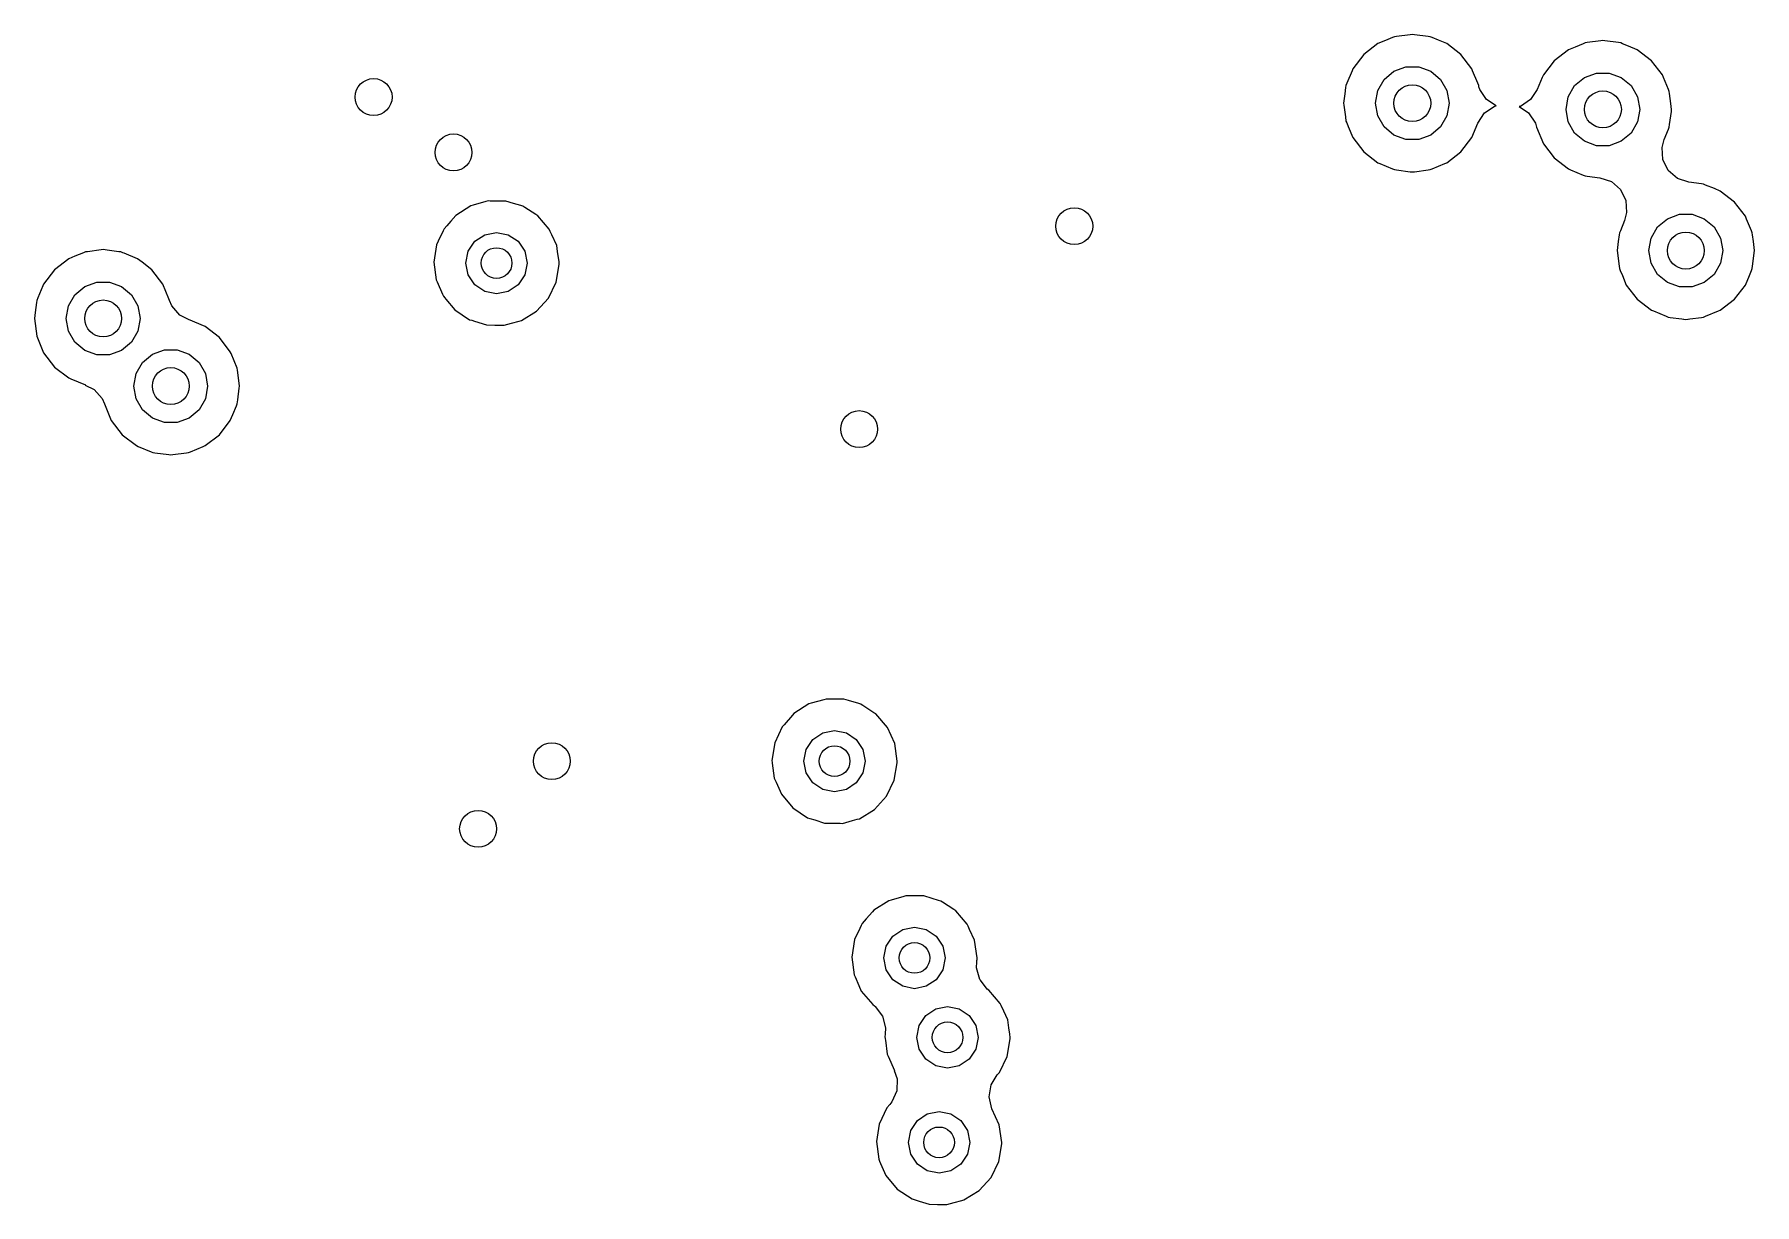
# Model space of a CAD drawing. Extents: x 0.99 to 4.24, y -7.27 to -4.02.
# Drawn here: x 2.474 to 3.025, y -5.295 to -4.921 of the extents above; entities that cross this region are included whole.
import ezdxf

# ---------------------------------------------------------------- set-up
doc = ezdxf.new("R2010")
doc.units = 0
doc.header["$MEASUREMENT"] = 0
doc.layers.add('BLACK', color=7, linetype='CONTINUOUS')

msp = doc.modelspace()

# ---------------------------------------------------------------- linework, layer by layer
at = {"layer": 'BLACK', "linetype": 'CONTINUOUS'}
for p, q in [((2.90434, -4.92384), (2.89978, -4.92734)), ((2.90671, -4.92286), (2.90434, -4.92384)), ((2.90905, -4.92189), (2.90671, -4.92286)), ((2.90966, -4.92164), (2.90905, -4.92189)), ((2.90905, -4.92189), (2.90905, -4.92189)), ((2.9103, -4.92156), (2.90966, -4.92164)), ((2.91471, -4.92098), (2.9103, -4.92156)), ((2.9103, -4.92156), (2.9103, -4.92156)), ((2.91535, -4.92089), (2.91471, -4.92098)), ((2.916, -4.92098), (2.91535, -4.92089)), ((2.92041, -4.92156), (2.916, -4.92098)), ((2.92105, -4.92164), (2.92041, -4.92156)), ((2.92041, -4.92156), (2.92041, -4.92156)), ((2.92166, -4.92189), (2.92105, -4.92164)), ((2.92371, -4.92275), (2.92166, -4.92189)), ((2.92166, -4.92189), (2.92166, -4.92189)), ((2.92636, -4.92384), (2.92371, -4.92275)), ((2.93092, -4.92734), (2.92636, -4.92384)), ((2.96753, -4.92492), (2.96537, -4.92581)), ((2.97008, -4.92386), (2.96753, -4.92492)), ((2.97068, -4.92361), (2.97008, -4.92386)), ((2.97008, -4.92386), (2.97008, -4.92386)), ((2.97133, -4.92353), (2.97068, -4.92361)), ((2.97573, -4.92295), (2.97133, -4.92353)), ((2.97133, -4.92353), (2.97133, -4.92353)), ((2.97638, -4.92286), (2.97573, -4.92295)), ((2.97703, -4.92295), (2.97638, -4.92286)), ((2.98143, -4.92353), (2.97703, -4.92295)), ((2.98208, -4.92361), (2.98143, -4.92353)), ((2.98143, -4.92353), (2.98143, -4.92353)), ((2.98268, -4.92386), (2.98208, -4.92361)), ((2.98454, -4.92463), (2.98268, -4.92386)), ((2.98268, -4.92386), (2.98268, -4.92386)), ((2.98739, -4.92581), (2.98454, -4.92463)), ((2.89978, -4.92734), (2.89629, -4.9319)), ((2.93442, -4.9319), (2.93092, -4.92734)), ((2.96081, -4.92931), (2.95731, -4.93387)), ((2.96537, -4.92581), (2.96081, -4.92931)), ((2.99195, -4.92931), (2.98739, -4.92581)), ((2.99545, -4.93387), (2.99195, -4.92931)), ((2.89604, -4.93251), (2.8944, -4.93645)), ((2.89629, -4.9319), (2.89604, -4.93251)), ((2.90426, -4.93887), (2.90631, -4.93532)), ((2.90631, -4.93532), (2.90945, -4.93268)), ((2.90945, -4.93268), (2.9133, -4.93128)), ((2.9133, -4.93128), (2.91741, -4.93128)), ((2.91741, -4.93128), (2.92126, -4.93268)), ((2.92126, -4.93268), (2.9244, -4.93532)), ((2.9244, -4.93532), (2.92645, -4.93887)), ((2.93467, -4.93251), (2.93442, -4.9319)), ((2.93631, -4.93645), (2.93467, -4.93251)), ((2.95696, -4.9347), (2.95538, -4.93853)), ((2.95731, -4.93387), (2.95696, -4.9347)), ((2.96733, -4.93729), (2.97047, -4.93465)), ((2.97047, -4.93465), (2.97433, -4.93325)), ((2.97433, -4.93325), (2.97843, -4.93325)), ((2.97843, -4.93325), (2.98228, -4.93465)), ((2.98228, -4.93465), (2.98543, -4.93729)), ((2.99579, -4.9347), (2.99545, -4.93387)), ((2.99738, -4.93853), (2.99579, -4.9347)), ((2.89374, -4.93986), (2.89334, -4.94291)), ((2.894, -4.93786), (2.89374, -4.93986)), ((2.89409, -4.93721), (2.894, -4.93786)), ((2.894, -4.93786), (2.894, -4.93786)), ((2.8944, -4.93645), (2.89409, -4.93721)), ((2.90354, -4.94291), (2.90426, -4.93887)), ((2.92645, -4.93887), (2.92717, -4.94291)), ((2.93662, -4.93721), (2.93631, -4.93645)), ((2.93668, -4.93767), (2.93662, -4.93721)), ((2.93698, -4.93853), (2.93668, -4.93767)), ((2.93913, -4.94176), (2.93698, -4.93853)), ((2.94217, -4.94379), (2.93913, -4.94176)), ((2.95322, -4.94176), (2.94999, -4.94392)), ((2.95538, -4.93853), (2.95322, -4.94176)), ((2.96457, -4.94488), (2.96528, -4.94084)), ((2.96528, -4.94084), (2.96733, -4.93729)), ((2.98543, -4.93729), (2.98748, -4.94084)), ((2.98748, -4.94084), (2.98819, -4.94488)), ((2.99765, -4.93918), (2.99738, -4.93853)), ((2.99773, -4.93983), (2.99765, -4.93918)), ((2.99815, -4.94303), (2.99773, -4.93983)), ((2.99773, -4.93983), (2.99773, -4.93983)), ((2.89334, -4.94291), (2.89342, -4.94356)), ((2.89342, -4.94356), (2.8939, -4.94724)), ((2.8939, -4.94724), (2.89409, -4.94861)), ((2.90426, -4.94695), (2.90354, -4.94291)), ((2.90631, -4.95051), (2.90426, -4.94695)), ((2.92645, -4.94695), (2.9244, -4.95051)), ((2.92717, -4.94291), (2.92645, -4.94695)), ((2.93635, -4.94927), (2.93851, -4.94604)), ((2.93851, -4.94604), (2.94155, -4.944)), ((2.94155, -4.944), (2.94174, -4.94388)), ((2.94174, -4.94388), (2.94217, -4.94379)), ((2.94999, -4.94392), (2.94956, -4.944)), ((2.94956, -4.944), (2.9526, -4.94604)), ((2.9526, -4.94604), (2.95476, -4.94927)), ((2.96528, -4.94892), (2.96457, -4.94488)), ((2.98819, -4.94488), (2.98748, -4.94892)), ((2.99775, -4.94978), (2.99831, -4.94553)), ((2.9984, -4.94488), (2.99815, -4.94303)), ((2.99831, -4.94553), (2.9984, -4.94488)), ((2.89409, -4.94861), (2.89434, -4.94922)), ((2.89434, -4.94922), (2.89434, -4.94922)), ((2.89434, -4.94922), (2.89482, -4.95039)), ((2.89482, -4.95039), (2.89629, -4.95392)), ((2.90945, -4.95314), (2.90631, -4.95051)), ((2.9244, -4.95051), (2.92126, -4.95314)), ((2.93442, -4.95392), (2.93635, -4.94927)), ((2.95476, -4.94927), (2.95505, -4.95013)), ((2.95505, -4.95013), (2.95511, -4.95058)), ((2.95511, -4.95058), (2.95731, -4.95589)), ((2.96733, -4.95247), (2.96528, -4.94892)), ((2.97047, -4.95511), (2.96733, -4.95247)), ((2.98543, -4.95247), (2.98228, -4.95511)), ((2.98748, -4.94892), (2.98543, -4.95247)), ((2.99601, -4.95453), (2.9974, -4.95118)), ((2.9974, -4.95118), (2.99765, -4.95058)), ((2.9974, -4.95118), (2.9974, -4.95118)), ((2.99765, -4.95058), (2.99775, -4.94978)), ((2.89629, -4.95392), (2.89978, -4.95848)), ((2.9133, -4.95454), (2.90945, -4.95314)), ((2.91741, -4.95454), (2.9133, -4.95454)), ((2.92126, -4.95314), (2.91741, -4.95454)), ((2.93092, -4.95848), (2.93442, -4.95392)), ((2.95731, -4.95589), (2.96081, -4.96045)), ((2.97433, -4.95651), (2.97047, -4.95511)), ((2.97843, -4.95651), (2.97433, -4.95651)), ((2.98228, -4.95511), (2.97843, -4.95651)), ((2.99534, -4.95705), (2.99601, -4.95453)), ((2.99559, -4.96092), (2.99534, -4.95705)), ((2.89978, -4.95848), (2.90434, -4.96198)), ((2.90434, -4.96198), (2.90495, -4.96223)), ((2.90495, -4.96223), (2.90905, -4.96393)), ((2.92166, -4.96393), (2.92576, -4.96223)), ((2.92576, -4.96223), (2.92636, -4.96198)), ((2.92636, -4.96198), (2.93092, -4.95848)), ((2.96081, -4.96045), (2.96537, -4.96395)), ((2.99731, -4.96441), (2.99559, -4.96092)), ((2.90905, -4.96393), (2.90905, -4.96393)), ((2.90905, -4.96393), (2.90966, -4.96418)), ((2.90966, -4.96418), (2.9103, -4.96427)), ((2.9103, -4.96427), (2.9103, -4.96427)), ((2.9103, -4.96427), (2.91471, -4.96485)), ((2.91471, -4.96485), (2.91535, -4.96493)), ((2.91535, -4.96493), (2.916, -4.96485)), ((2.916, -4.96485), (2.92041, -4.96427)), ((2.92041, -4.96427), (2.92105, -4.96418)), ((2.92041, -4.96427), (2.92041, -4.96427)), ((2.92105, -4.96418), (2.92166, -4.96393)), ((2.92166, -4.96393), (2.92166, -4.96393)), ((2.96537, -4.96395), (2.96597, -4.9642)), ((2.96597, -4.9642), (2.97008, -4.9659)), ((2.97008, -4.9659), (2.97008, -4.9659)), ((2.97008, -4.9659), (2.97068, -4.96615)), ((2.97068, -4.96615), (2.97133, -4.96624)), ((2.97133, -4.96624), (2.97133, -4.96624)), ((2.97133, -4.96624), (2.97542, -4.96677)), ((2.97542, -4.96677), (2.9791, -4.96802)), ((2.9791, -4.96802), (2.98202, -4.97059)), ((3.00023, -4.96697), (2.99731, -4.96441)), ((3.00391, -4.96822), (3.00023, -4.96697)), ((3.008, -4.96876), (3.00391, -4.96822)), ((3.00865, -4.96885), (3.008, -4.96876)), ((3.008, -4.96876), (3.008, -4.96876)), ((3.00925, -4.9691), (3.00865, -4.96885)), ((3.0121, -4.97027), (3.00925, -4.9691)), ((3.00925, -4.9691), (3.00925, -4.9691)), ((2.61864, -4.97441), (2.61454, -4.97558)), ((2.61932, -4.97421), (2.61864, -4.97441)), ((2.61864, -4.97441), (2.61864, -4.97441)), ((2.62003, -4.97422), (2.61932, -4.97421)), ((2.62154, -4.97423), (2.62003, -4.97422)), ((2.62501, -4.97425), (2.62154, -4.97423)), ((2.62744, -4.97497), (2.62501, -4.97425)), ((2.98202, -4.97059), (2.98374, -4.97407)), ((2.98374, -4.97407), (2.98399, -4.97795)), ((3.01396, -4.97105), (3.0121, -4.97027)), ((3.01852, -4.97454), (3.01396, -4.97105)), ((3.02202, -4.9791), (3.01852, -4.97454)), ((2.60904, -4.97881), (2.60736, -4.98072)), ((2.61385, -4.97578), (2.60904, -4.97881)), ((2.61454, -4.97558), (2.61385, -4.97578)), ((2.61454, -4.97558), (2.61454, -4.97558)), ((2.62978, -4.97568), (2.62744, -4.97497)), ((2.63046, -4.97588), (2.62978, -4.97568)), ((2.62978, -4.97568), (2.62978, -4.97568)), ((2.63106, -4.97626), (2.63046, -4.97588)), ((2.63464, -4.97859), (2.63106, -4.97626)), ((2.63524, -4.97897), (2.63464, -4.97859)), ((2.63464, -4.97859), (2.63464, -4.97859)), ((2.63895, -4.98328), (2.63524, -4.97897)), ((2.98399, -4.97795), (2.98332, -4.98046)), ((2.9939, -4.98252), (2.99705, -4.97989)), ((2.99705, -4.97989), (3.0009, -4.97848)), ((3.0009, -4.97848), (3.005, -4.97848)), ((3.005, -4.97848), (3.00886, -4.97989)), ((3.00886, -4.97989), (3.012, -4.98252)), ((3.0224, -4.98002), (3.02202, -4.9791)), ((3.02393, -4.98372), (3.0224, -4.98002)), ((2.60497, -4.98372), (2.60338, -4.98711)), ((2.60528, -4.98308), (2.60497, -4.98372)), ((2.60497, -4.98372), (2.60497, -4.98372)), ((2.6061, -4.98215), (2.60528, -4.98308)), ((2.60736, -4.98072), (2.6061, -4.98215)), ((2.61509, -4.98713), (2.61828, -4.985)), ((2.61828, -4.985), (2.62205, -4.98425)), ((2.62205, -4.98425), (2.62581, -4.985)), ((2.62581, -4.985), (2.62901, -4.98713)), ((2.63925, -4.98393), (2.63895, -4.98328)), ((2.63976, -4.98505), (2.63925, -4.98393)), ((2.63925, -4.98393), (2.63925, -4.98393)), ((2.64131, -4.98846), (2.63976, -4.98505)), ((2.9816, -4.98506), (2.98131, -4.98723)), ((2.98168, -4.98442), (2.9816, -4.98506)), ((2.9816, -4.98506), (2.9816, -4.98506)), ((2.98197, -4.98372), (2.98168, -4.98442)), ((2.98332, -4.98046), (2.98197, -4.98372)), ((2.99185, -4.98607), (2.9939, -4.98252)), ((3.012, -4.98252), (3.01405, -4.98607)), ((3.02422, -4.98442), (3.02393, -4.98372)), ((3.02431, -4.98506), (3.02422, -4.98442)), ((3.02459, -4.98723), (3.02431, -4.98506)), ((3.02431, -4.98506), (3.02431, -4.98506)), ((2.48976, -4.99079), (2.48704, -4.99192)), ((2.49036, -4.99054), (2.48976, -4.99079)), ((2.48976, -4.99079), (2.48976, -4.99079)), ((2.49101, -4.99046), (2.49036, -4.99054)), ((2.49542, -4.98988), (2.49101, -4.99046)), ((2.49101, -4.99046), (2.49101, -4.99046)), ((2.49606, -4.98979), (2.49542, -4.98988)), ((2.49735, -4.98996), (2.49606, -4.98979)), ((2.50111, -4.99046), (2.49735, -4.98996)), ((2.50176, -4.99054), (2.50111, -4.99046)), ((2.50111, -4.99046), (2.50111, -4.99046)), ((2.50236, -4.99079), (2.50176, -4.99054)), ((2.50237, -4.99079), (2.50236, -4.99079)), ((2.50275, -4.99095), (2.50237, -4.99079)), ((2.50707, -4.99274), (2.50275, -4.99095)), ((2.60286, -4.98823), (2.60198, -4.99385)), ((2.60338, -4.98711), (2.60286, -4.98823)), ((2.6122, -4.99409), (2.61295, -4.99033)), ((2.61295, -4.99033), (2.61509, -4.98713)), ((2.62901, -4.98713), (2.63114, -4.99033)), ((2.63114, -4.99033), (2.63189, -4.99409)), ((2.64158, -4.99036), (2.64131, -4.98846)), ((2.64206, -4.9937), (2.64158, -4.99036)), ((2.98131, -4.98723), (2.98093, -4.99011)), ((2.98093, -4.99011), (2.98102, -4.99079)), ((2.98102, -4.99079), (2.98149, -4.99433)), ((2.99114, -4.99011), (2.99185, -4.98607)), ((2.99185, -4.99415), (2.99114, -4.99011)), ((3.01405, -4.98607), (3.01476, -4.99011)), ((3.01476, -4.99011), (3.01405, -4.99415)), ((3.02442, -4.99433), (3.02488, -4.99079)), ((3.02497, -4.99011), (3.02459, -4.98723)), ((3.02488, -4.99079), (3.02497, -4.99011)), ((2.48049, -4.99624), (2.47699, -5.0008)), ((2.48505, -4.99274), (2.48049, -4.99624)), ((2.48704, -4.99192), (2.48505, -4.99274)), ((2.50852, -4.99385), (2.50707, -4.99274)), ((2.51163, -4.99624), (2.50852, -4.99385)), ((2.51513, -5.0008), (2.51163, -4.99624)), ((2.60198, -4.99385), (2.60272, -4.99949)), ((2.61295, -4.99786), (2.6122, -4.99409)), ((2.63189, -4.99409), (2.63114, -4.99786)), ((2.64116, -5.0002), (2.64211, -4.99458)), ((2.64211, -4.99409), (2.64206, -4.9937)), ((2.64211, -4.99458), (2.64211, -4.99409)), ((2.98149, -4.99433), (2.98168, -4.99581)), ((2.98168, -4.99581), (2.98193, -4.99642)), ((2.98193, -4.99642), (2.98193, -4.99642)), ((2.98193, -4.99642), (2.98261, -4.99804)), ((2.9939, -4.99771), (2.99185, -4.99415)), ((3.01405, -4.99415), (3.012, -4.99771)), ((3.0233, -4.99804), (3.02397, -4.99642)), ((3.02397, -4.99642), (3.02422, -4.99581)), ((3.02397, -4.99642), (3.02397, -4.99642)), ((3.02422, -4.99581), (3.02442, -4.99433)), ((2.47674, -5.0014), (2.47519, -5.00517)), ((2.47699, -5.0008), (2.47674, -5.0014)), ((2.48702, -5.00422), (2.49016, -5.00158)), ((2.49016, -5.00158), (2.49401, -5.00018)), ((2.49401, -5.00018), (2.49811, -5.00018)), ((2.49811, -5.00018), (2.50197, -5.00158)), ((2.50197, -5.00158), (2.50511, -5.00422)), ((2.51709, -5.00554), (2.51513, -5.0008)), ((2.60272, -4.99949), (2.60301, -5.00014)), ((2.60301, -5.00014), (2.60301, -5.00014)), ((2.60301, -5.00014), (2.60473, -5.00405)), ((2.61509, -5.00105), (2.61295, -4.99786)), ((2.61828, -5.00319), (2.61509, -5.00105)), ((2.62901, -5.00105), (2.62581, -5.00319)), ((2.63114, -4.99786), (2.62901, -5.00105)), ((2.63868, -5.00532), (2.64116, -5.0002)), ((2.98261, -4.99804), (2.98388, -5.00112)), ((2.98388, -5.00112), (2.98738, -5.00568)), ((2.99705, -5.00034), (2.9939, -4.99771)), ((3.0009, -5.00175), (2.99705, -5.00034)), ((3.005, -5.00175), (3.0009, -5.00175)), ((3.00886, -5.00034), (3.005, -5.00175)), ((3.012, -4.99771), (3.00886, -5.00034)), ((3.01852, -5.00568), (3.02202, -5.00112)), ((3.02202, -5.00112), (3.0233, -4.99804)), ((2.47471, -5.00676), (2.47429, -5.0099)), ((2.47479, -5.00611), (2.47471, -5.00676)), ((2.47471, -5.00676), (2.47471, -5.00676)), ((2.47519, -5.00517), (2.47479, -5.00611)), ((2.48425, -5.01181), (2.48496, -5.00777)), ((2.48496, -5.00777), (2.48702, -5.00422)), ((2.50511, -5.00422), (2.50716, -5.00777)), ((2.50716, -5.00777), (2.50787, -5.01181)), ((2.51733, -5.00611), (2.51709, -5.00554)), ((2.51734, -5.00611), (2.51733, -5.00611)), ((2.51805, -5.00783), (2.51734, -5.00611)), ((2.52062, -5.01075), (2.51805, -5.00783)), ((2.60473, -5.00405), (2.60501, -5.0047)), ((2.60501, -5.0047), (2.60547, -5.00524)), ((2.60547, -5.00524), (2.60547, -5.00524)), ((2.60547, -5.00524), (2.60584, -5.00568)), ((2.60584, -5.00568), (2.60867, -5.00905)), ((2.62205, -5.00394), (2.61828, -5.00319)), ((2.62581, -5.00319), (2.62205, -5.00394)), ((2.63487, -5.00953), (2.63868, -5.00532)), ((2.98738, -5.00568), (2.99194, -5.00918)), ((3.01396, -5.00918), (3.01852, -5.00568)), ((2.47429, -5.0099), (2.47404, -5.01181)), ((2.47404, -5.01181), (2.47479, -5.01751)), ((2.48496, -5.01585), (2.48425, -5.01181)), ((2.50787, -5.01181), (2.50716, -5.01585)), ((2.52344, -5.01214), (2.52062, -5.01075)), ((2.52342, -5.0122), (2.52344, -5.01214)), ((2.52873, -5.0144), (2.52342, -5.0122)), ((2.60867, -5.00905), (2.61341, -5.01221)), ((2.61341, -5.01221), (2.61409, -5.01242)), ((2.61409, -5.01242), (2.61409, -5.01242)), ((2.61409, -5.01242), (2.61498, -5.0127)), ((2.61498, -5.0127), (2.61884, -5.0139)), ((2.62453, -5.01401), (2.62683, -5.01338)), ((2.62683, -5.01338), (2.62933, -5.0127)), ((2.62933, -5.0127), (2.63002, -5.01251)), ((2.62933, -5.0127), (2.62933, -5.0127)), ((2.63002, -5.01251), (2.63487, -5.00953)), ((2.99194, -5.00918), (2.99255, -5.00943)), ((2.99255, -5.00943), (2.99665, -5.01113)), ((2.99665, -5.01113), (2.99665, -5.01113)), ((2.99665, -5.01113), (2.99725, -5.01138)), ((2.99725, -5.01138), (2.9979, -5.01147)), ((2.9979, -5.01147), (2.9979, -5.01147)), ((2.9979, -5.01147), (3.00167, -5.01196)), ((3.00167, -5.01196), (3.00217, -5.01203)), ((3.00217, -5.01203), (3.00231, -5.01205)), ((3.00231, -5.01205), (3.00295, -5.01213)), ((3.00295, -5.01213), (3.0036, -5.01205)), ((3.0036, -5.01205), (3.00374, -5.01203)), ((3.00374, -5.01203), (3.00424, -5.01196)), ((3.00424, -5.01196), (3.008, -5.01147)), ((3.008, -5.01147), (3.00865, -5.01138)), ((3.008, -5.01147), (3.008, -5.01147)), ((3.00865, -5.01138), (3.00925, -5.01113)), ((3.00925, -5.01113), (3.01336, -5.00943)), ((3.00925, -5.01113), (3.00925, -5.01113)), ((3.01336, -5.00943), (3.01396, -5.00918)), ((2.47479, -5.01751), (2.47699, -5.02282)), ((2.48702, -5.0194), (2.48496, -5.01585)), ((2.50716, -5.01585), (2.50511, -5.0194)), ((2.53329, -5.01789), (2.52873, -5.0144)), ((2.53679, -5.02246), (2.53329, -5.01789)), ((2.61884, -5.0139), (2.62154, -5.01395)), ((2.62154, -5.01395), (2.62382, -5.01399)), ((2.62382, -5.01399), (2.62382, -5.01399)), ((2.62382, -5.01399), (2.62453, -5.01401)), ((2.47699, -5.02282), (2.48049, -5.02738)), ((2.49016, -5.02204), (2.48702, -5.0194)), ((2.49401, -5.02344), (2.49016, -5.02204)), ((2.49811, -5.02344), (2.49401, -5.02344)), ((2.50197, -5.02204), (2.49811, -5.02344)), ((2.50511, -5.0194), (2.50197, -5.02204)), ((2.50867, -5.02587), (2.51181, -5.02324)), ((2.51181, -5.02324), (2.51567, -5.02183)), ((2.51567, -5.02183), (2.51977, -5.02183)), ((2.51977, -5.02183), (2.52362, -5.02324)), ((2.52362, -5.02324), (2.52676, -5.02587)), ((2.53704, -5.02306), (2.53679, -5.02246)), ((2.53801, -5.02541), (2.53704, -5.02306)), ((2.48049, -5.02738), (2.48505, -5.03088)), ((2.50591, -5.03346), (2.50662, -5.02942)), ((2.50662, -5.02942), (2.50867, -5.02587)), ((2.52676, -5.02587), (2.52882, -5.02942)), ((2.52882, -5.02942), (2.52953, -5.03346)), ((2.53899, -5.02777), (2.53801, -5.02541)), ((2.53907, -5.02841), (2.53899, -5.02777)), ((2.53917, -5.02916), (2.53907, -5.02841)), ((2.53907, -5.02841), (2.53907, -5.02841)), ((2.53974, -5.03346), (2.53917, -5.02916)), ((2.48505, -5.03088), (2.48566, -5.03113)), ((2.48566, -5.03113), (2.49036, -5.03308)), ((2.49036, -5.03308), (2.49034, -5.03314)), ((2.49034, -5.03314), (2.49316, -5.03453)), ((2.49316, -5.03453), (2.49572, -5.03745)), ((2.50662, -5.0375), (2.50591, -5.03346)), ((2.52953, -5.03346), (2.52882, -5.0375)), ((2.53915, -5.0379), (2.53965, -5.03411)), ((2.53965, -5.03411), (2.53974, -5.03346)), ((2.49572, -5.03745), (2.49644, -5.03917)), ((2.49644, -5.03917), (2.49645, -5.03916)), ((2.49645, -5.03916), (2.49865, -5.04447)), ((2.50867, -5.04106), (2.50662, -5.0375)), ((2.52882, -5.0375), (2.52676, -5.04106)), ((2.53759, -5.04253), (2.53874, -5.03977)), ((2.53874, -5.03977), (2.53899, -5.03916)), ((2.53874, -5.03977), (2.53874, -5.03977)), ((2.53899, -5.03916), (2.53915, -5.0379)), ((2.49865, -5.04447), (2.50215, -5.04903)), ((2.51181, -5.04369), (2.50867, -5.04106)), ((2.51567, -5.0451), (2.51181, -5.04369)), ((2.51977, -5.0451), (2.51567, -5.0451)), ((2.52362, -5.04369), (2.51977, -5.0451)), ((2.52676, -5.04106), (2.52362, -5.04369)), ((2.53329, -5.04903), (2.53679, -5.04447)), ((2.53679, -5.04447), (2.53759, -5.04253)), ((2.50215, -5.04903), (2.50671, -5.05253)), ((2.52873, -5.05253), (2.53329, -5.04903)), ((2.50671, -5.05253), (2.50731, -5.05278)), ((2.50731, -5.05278), (2.51141, -5.05448)), ((2.51141, -5.05448), (2.51141, -5.05448)), ((2.51141, -5.05448), (2.51202, -5.05473)), ((2.51202, -5.05473), (2.51266, -5.05482)), ((2.51266, -5.05482), (2.51266, -5.05482)), ((2.51266, -5.05482), (2.51707, -5.0554)), ((2.51707, -5.0554), (2.51772, -5.05548)), ((2.51772, -5.05548), (2.51836, -5.0554)), ((2.51836, -5.0554), (2.52277, -5.05482)), ((2.52277, -5.05482), (2.52342, -5.05473)), ((2.52277, -5.05482), (2.52277, -5.05482)), ((2.52342, -5.05473), (2.52402, -5.05448)), ((2.52402, -5.05448), (2.52812, -5.05278)), ((2.52402, -5.05448), (2.52402, -5.05448)), ((2.52812, -5.05278), (2.52873, -5.05253)), ((2.72691, -5.13386), (2.7228, -5.13503)), ((2.72759, -5.13366), (2.72691, -5.13386)), ((2.72691, -5.13386), (2.72691, -5.13386)), ((2.7283, -5.13367), (2.72759, -5.13366)), ((2.72981, -5.13368), (2.7283, -5.13367)), ((2.73328, -5.1337), (2.72981, -5.13368)), ((2.73476, -5.13414), (2.73328, -5.1337)), ((2.73805, -5.13512), (2.73476, -5.13414)), ((2.71684, -5.13879), (2.71412, -5.14187)), ((2.71731, -5.13826), (2.71684, -5.13879)), ((2.72212, -5.13523), (2.71731, -5.13826)), ((2.7228, -5.13503), (2.72212, -5.13523)), ((2.7228, -5.13503), (2.7228, -5.13503)), ((2.73873, -5.13533), (2.73805, -5.13512)), ((2.73805, -5.13512), (2.73805, -5.13512)), ((2.73912, -5.13558), (2.73873, -5.13533)), ((2.73933, -5.13571), (2.73912, -5.13558)), ((2.74291, -5.13804), (2.73933, -5.13571)), ((2.74351, -5.13842), (2.74291, -5.13804)), ((2.74291, -5.13804), (2.74291, -5.13804)), ((2.74722, -5.14273), (2.74351, -5.13842)), ((2.71354, -5.14253), (2.71113, -5.14768)), ((2.71412, -5.14187), (2.71354, -5.14253)), ((2.72336, -5.14658), (2.72655, -5.14445)), ((2.72655, -5.14445), (2.73031, -5.1437)), ((2.73031, -5.1437), (2.73408, -5.14445)), ((2.73408, -5.14445), (2.73727, -5.14658)), ((2.74957, -5.14791), (2.74722, -5.14273)), ((2.71113, -5.14768), (2.71025, -5.1533)), ((2.72047, -5.15354), (2.72122, -5.14978)), ((2.72122, -5.14978), (2.72336, -5.14658)), ((2.73727, -5.14658), (2.73941, -5.14978)), ((2.73941, -5.14978), (2.74016, -5.15354)), ((2.75038, -5.15354), (2.74957, -5.14791)), ((2.71025, -5.1533), (2.71034, -5.154)), ((2.71034, -5.154), (2.71037, -5.15424)), ((2.71034, -5.154), (2.71034, -5.154)), ((2.71037, -5.15424), (2.71099, -5.15894)), ((2.72122, -5.15731), (2.72047, -5.15354)), ((2.74016, -5.15354), (2.73941, -5.15731)), ((2.74943, -5.15964), (2.75038, -5.15403)), ((2.75038, -5.15403), (2.75038, -5.15354)), ((2.71099, -5.15894), (2.71127, -5.15959)), ((2.71127, -5.15959), (2.71127, -5.15959)), ((2.71127, -5.15959), (2.71158, -5.16028)), ((2.71158, -5.16028), (2.71328, -5.16415)), ((2.72336, -5.1605), (2.72122, -5.15731)), ((2.72655, -5.16264), (2.72336, -5.1605)), ((2.73727, -5.1605), (2.73408, -5.16264)), ((2.73941, -5.15731), (2.73727, -5.1605)), ((2.74695, -5.16476), (2.74943, -5.15964)), ((2.71328, -5.16415), (2.71694, -5.1685)), ((2.73031, -5.16339), (2.72655, -5.16264)), ((2.73408, -5.16264), (2.73031, -5.16339)), ((2.74313, -5.16898), (2.74695, -5.16476)), ((2.71694, -5.1685), (2.72168, -5.17165)), ((2.72168, -5.17165), (2.72235, -5.17187)), ((2.72235, -5.17187), (2.72235, -5.17187)), ((2.72235, -5.17187), (2.72398, -5.17237)), ((2.72398, -5.17237), (2.72711, -5.17335)), ((2.7328, -5.17346), (2.73604, -5.17257)), ((2.73604, -5.17257), (2.7376, -5.17215)), ((2.7376, -5.17215), (2.73828, -5.17196)), ((2.7376, -5.17215), (2.7376, -5.17215)), ((2.73828, -5.17196), (2.74313, -5.16898)), ((2.72711, -5.17335), (2.7298, -5.1734)), ((2.7298, -5.1734), (2.73209, -5.17344)), ((2.73209, -5.17344), (2.73209, -5.17344)), ((2.73209, -5.17344), (2.7328, -5.17346)), ((2.74771, -5.19822), (2.7429, -5.20125)), ((2.74839, -5.19802), (2.74771, -5.19822)), ((2.7525, -5.19685), (2.74839, -5.19802)), ((2.74839, -5.19802), (2.74839, -5.19802)), ((2.75318, -5.19665), (2.7525, -5.19685)), ((2.7525, -5.19685), (2.7525, -5.19685)), ((2.75389, -5.19666), (2.75318, -5.19665)), ((2.7554, -5.19667), (2.75389, -5.19666)), ((2.75887, -5.19669), (2.7554, -5.19667)), ((2.7616, -5.1975), (2.75887, -5.19669)), ((2.76364, -5.19812), (2.7616, -5.1975)), ((2.76432, -5.19832), (2.76364, -5.19812)), ((2.76364, -5.19812), (2.76364, -5.19812)), ((2.76492, -5.19871), (2.76432, -5.19832)), ((2.7685, -5.20103), (2.76492, -5.19871)), ((2.73883, -5.20616), (2.73838, -5.20712)), ((2.73913, -5.20552), (2.73883, -5.20616)), ((2.73883, -5.20616), (2.73883, -5.20616)), ((2.74042, -5.20406), (2.73913, -5.20552)), ((2.74243, -5.20179), (2.74042, -5.20406)), ((2.7429, -5.20125), (2.74243, -5.20179)), ((2.7691, -5.20141), (2.7685, -5.20103)), ((2.7685, -5.20103), (2.7685, -5.20103)), ((2.77281, -5.20572), (2.7691, -5.20141)), ((2.7731, -5.20637), (2.77281, -5.20572)), ((2.73672, -5.21067), (2.73584, -5.21629)), ((2.73838, -5.20712), (2.73672, -5.21067)), ((2.74681, -5.21277), (2.74895, -5.20958)), ((2.74895, -5.20958), (2.75214, -5.20744)), ((2.75214, -5.20744), (2.75591, -5.20669)), ((2.75591, -5.20669), (2.75967, -5.20744)), ((2.75967, -5.20744), (2.76287, -5.20958)), ((2.76287, -5.20958), (2.765, -5.21277)), ((2.77357, -5.20739), (2.7731, -5.20637)), ((2.7731, -5.20637), (2.7731, -5.20637)), ((2.77517, -5.2109), (2.77357, -5.20739)), ((2.77597, -5.21654), (2.77517, -5.2109)), ((2.73584, -5.21629), (2.73658, -5.22193)), ((2.74606, -5.21654), (2.74681, -5.21277)), ((2.74681, -5.2203), (2.74606, -5.21654)), ((2.765, -5.21277), (2.76575, -5.21654)), ((2.76575, -5.21654), (2.765, -5.2203)), ((2.7759, -5.21741), (2.77597, -5.21703)), ((2.77597, -5.21703), (2.77597, -5.21654)), ((2.73658, -5.22193), (2.73686, -5.22258)), ((2.73686, -5.22258), (2.73686, -5.22258)), ((2.73686, -5.22258), (2.7381, -5.22539)), ((2.74895, -5.2235), (2.74681, -5.2203)), ((2.765, -5.2203), (2.76287, -5.2235)), ((2.77579, -5.2197), (2.77589, -5.21779)), ((2.77681, -5.22345), (2.77579, -5.2197)), ((2.77587, -5.21779), (2.7759, -5.21741)), ((2.77589, -5.21779), (2.77587, -5.21779)), ((2.7381, -5.22539), (2.73887, -5.22714)), ((2.73887, -5.22714), (2.74253, -5.23149)), ((2.75214, -5.22563), (2.74895, -5.2235)), ((2.75591, -5.22638), (2.75214, -5.22563)), ((2.75967, -5.22563), (2.75591, -5.22638)), ((2.76287, -5.2235), (2.75967, -5.22563)), ((2.777, -5.2237), (2.77681, -5.22345)), ((2.77915, -5.22649), (2.777, -5.2237)), ((2.77969, -5.22684), (2.77915, -5.22649)), ((2.7834, -5.23115), (2.77969, -5.22684)), ((2.74253, -5.23149), (2.74312, -5.23189)), ((2.74312, -5.23189), (2.74333, -5.23208)), ((2.74333, -5.23208), (2.74567, -5.23518)), ((2.75954, -5.235), (2.76273, -5.23286)), ((2.76273, -5.23286), (2.7665, -5.23211)), ((2.7665, -5.23211), (2.77026, -5.23286)), ((2.77026, -5.23286), (2.77346, -5.235)), ((2.7837, -5.23179), (2.7834, -5.23115)), ((2.78452, -5.2336), (2.7837, -5.23179)), ((2.7837, -5.23179), (2.7837, -5.23179)), ((2.78576, -5.23632), (2.78452, -5.2336)), ((2.74567, -5.23518), (2.74664, -5.23895)), ((2.74664, -5.23895), (2.74654, -5.24094)), ((2.75666, -5.24196), (2.7574, -5.23819)), ((2.7574, -5.23819), (2.75954, -5.235)), ((2.77346, -5.235), (2.77559, -5.23819)), ((2.77559, -5.23819), (2.77634, -5.24196)), ((2.78613, -5.2389), (2.78576, -5.23632)), ((2.78642, -5.24094), (2.78613, -5.2389)), ((2.74654, -5.24101), (2.74643, -5.24171)), ((2.74643, -5.24171), (2.74652, -5.24241)), ((2.74652, -5.24241), (2.74652, -5.24241)), ((2.74652, -5.24241), (2.74658, -5.24283)), ((2.74654, -5.24094), (2.74654, -5.24101)), ((2.74658, -5.24283), (2.74717, -5.24735)), ((2.7574, -5.24572), (2.75666, -5.24196)), ((2.77634, -5.24196), (2.77559, -5.24572)), ((2.78561, -5.24806), (2.78656, -5.24245)), ((2.78656, -5.24196), (2.78642, -5.24094)), ((2.78656, -5.24245), (2.78656, -5.24196)), ((2.74717, -5.24735), (2.74746, -5.248)), ((2.74746, -5.248), (2.74746, -5.248)), ((2.74746, -5.248), (2.74946, -5.25256)), ((2.75954, -5.24892), (2.7574, -5.24572)), ((2.76273, -5.25105), (2.75954, -5.24892)), ((2.77346, -5.24892), (2.77026, -5.25105)), ((2.77559, -5.24572), (2.77346, -5.24892)), ((2.78313, -5.25318), (2.78561, -5.24806)), ((2.74946, -5.25256), (2.74936, -5.2526)), ((2.74936, -5.2526), (2.75035, -5.25524)), ((2.75035, -5.25524), (2.75023, -5.25912)), ((2.7665, -5.2518), (2.76273, -5.25105)), ((2.77026, -5.25105), (2.7665, -5.2518)), ((2.78044, -5.25719), (2.78238, -5.25401)), ((2.78238, -5.25401), (2.78313, -5.25318)), ((2.75023, -5.25912), (2.74863, -5.26266)), ((2.77981, -5.26103), (2.78044, -5.25719)), ((2.7807, -5.26481), (2.77981, -5.26103)), ((2.74701, -5.26457), (2.74459, -5.26972)), ((2.74799, -5.26346), (2.74701, -5.26457)), ((2.74863, -5.26266), (2.74799, -5.26346)), ((2.75682, -5.26863), (2.76001, -5.2665)), ((2.76001, -5.2665), (2.76378, -5.26575)), ((2.76378, -5.26575), (2.76755, -5.2665)), ((2.76755, -5.2665), (2.77074, -5.26863)), ((2.78304, -5.26996), (2.7807, -5.26481)), ((2.74459, -5.26972), (2.74371, -5.27535)), ((2.75394, -5.27559), (2.75469, -5.27182)), ((2.75469, -5.27182), (2.75682, -5.26863)), ((2.77074, -5.26863), (2.77287, -5.27182)), ((2.77287, -5.27182), (2.77362, -5.27559)), ((2.78385, -5.27559), (2.78304, -5.26996)), ((2.74371, -5.27535), (2.74445, -5.28099)), ((2.75469, -5.27936), (2.75394, -5.27559)), ((2.77362, -5.27559), (2.77287, -5.27936)), ((2.7829, -5.28169), (2.78384, -5.27608)), ((2.78384, -5.27608), (2.78385, -5.27559)), ((2.74445, -5.28099), (2.74474, -5.28164)), ((2.74474, -5.28164), (2.74474, -5.28164)), ((2.74474, -5.28164), (2.74504, -5.28233)), ((2.74504, -5.28233), (2.74674, -5.28619)), ((2.75682, -5.28255), (2.75469, -5.27936)), ((2.76001, -5.28468), (2.75682, -5.28255)), ((2.77074, -5.28255), (2.76755, -5.28468)), ((2.77287, -5.27936), (2.77074, -5.28255)), ((2.78042, -5.28681), (2.7829, -5.28169)), ((2.74674, -5.28619), (2.7504, -5.29055)), ((2.76378, -5.28543), (2.76001, -5.28468)), ((2.76755, -5.28468), (2.76378, -5.28543)), ((2.7766, -5.29103), (2.78042, -5.28681)), ((2.7504, -5.29055), (2.75514, -5.2937)), ((2.75514, -5.2937), (2.75582, -5.29391)), ((2.75582, -5.29391), (2.75582, -5.29391)), ((2.75582, -5.29391), (2.75744, -5.29442)), ((2.75744, -5.29442), (2.76057, -5.2954)), ((2.76857, -5.29487), (2.77106, -5.29419)), ((2.77106, -5.29419), (2.77175, -5.29401)), ((2.77106, -5.29419), (2.77106, -5.29419)), ((2.77175, -5.29401), (2.7766, -5.29103)), ((2.76057, -5.2954), (2.76327, -5.29545)), ((2.76327, -5.29545), (2.76555, -5.29549)), ((2.76555, -5.29549), (2.76555, -5.29549)), ((2.76555, -5.29549), (2.76626, -5.2955)), ((2.76626, -5.2955), (2.76857, -5.29487))]:
    msp.add_line(p, q, dxfattribs=at)
at = {"layer": 'BLACK'}
for centre, radius in [((2.58268, -4.94094), 0.00591), ((2.91535, -4.94291), 0.00591), ((2.97638, -4.94488), 0.00591), ((2.60827, -4.95866), 0.00591), ((2.80709, -4.98228), 0.00591), ((3.00295, -4.99011), 0.00591), ((2.62205, -4.99409), 0.00492), ((2.49606, -5.01181), 0.00591), ((2.51772, -5.03346), 0.00591), ((2.73819, -5.04724), 0.00591), ((2.63976, -5.15354), 0.00591), ((2.73031, -5.15354), 0.00492), ((2.61614, -5.1752), 0.00591), ((2.75591, -5.21654), 0.00492), ((2.7665, -5.24196), 0.00492), ((2.76378, -5.27559), 0.00492)]:
    msp.add_circle(centre, radius, dxfattribs=at)

doc.saveas('drawing.dxf')
